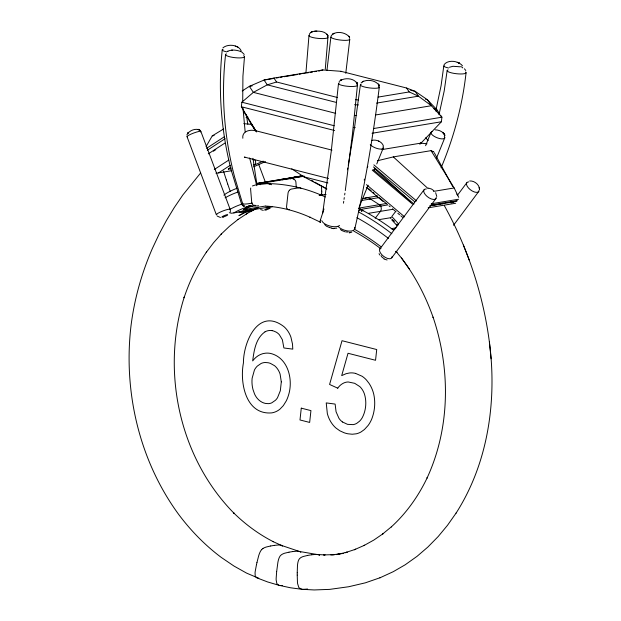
<?xml version="1.0" encoding="UTF-8"?>
<svg xmlns="http://www.w3.org/2000/svg" width="621" height="621" viewBox="0 0 621 621"><rect width="100%" height="100%" fill="white"/><g stroke="black" fill="none" stroke-linecap="round" stroke-linejoin="round"><path stroke-width="0.93" d="M297.226 572.841L297.226 575.03M297.226 572.787L297.459 565.863A20.291 11.97 -84.7 0 1 297.638 564.062L297.715 563.55A11.054 6.521 -84.7 0 1 298.049 561.865A6.451 3.811 -84.7 0 1 299.159 559.164A7.747 4.572 -84.7 0 1 300.222 558.069A11.931 7.041 -84.7 0 1 301.317 557.332L302.38 556.827A36.748 21.688 -84.7 0 1 303.483 556.432L307.628 555.422M479.505 189.452L479.28 187.418L479.505 189.452C479.715 184.918 474.39 180.548 469.678 180.967M305.912 73.053L308.979 35.576M325.28 69.125L327.935 37.407M222.233 49.843C217.979 89.812 221.107 130.488 231.02 169.432M338.499 83.455L331.234 151.446L322.656 213.438M357.44 85.341L352.355 134.873L345.292 190.562M225.578 54.563C220.975 95.455 224.173 137.14 234.591 176.931L242.656 203.789M244.495 56.682L242.927 76.197L242.718 101.021M276.671 571.514L276.166 578.19A20.268 11.535 -75.7 0 0 276.151 579.944L276.865 583.717L278.93 585.3L290.535 587.784L301.938 589.306L314.195 589.95L329.666 589.376L348.668 586.744L365.373 582.824L380.254 577.67M276.679 571.46L277.874 562.463A20.291 11.543 -75.7 0 1 278.239 560.693L278.371 560.189A11.054 6.288 -75.7 0 1 278.876 558.535A6.451 3.672 -75.7 0 1 280.25 555.88A7.747 4.409 -75.7 0 1 281.406 554.801A11.931 6.792 -75.7 0 1 282.563 554.079L283.665 553.575A36.748 20.912 -75.7 0 1 284.783 553.179L288.959 552.185M432.969 151.951L433.023 151.392M256.069 131.334L241.375 106.758L241.872 102.209L253.368 92.366L267.263 84.836L276.57 81.995L337.459 97.505M242.819 138.25C241.794 131.21 249.976 129.222 255.324 130.736M436.586 110.934L436.742 109.506L427.38 99.709L415.208 91.372L406.576 88.019L340.999 71.306L322.897 69.948L273.939 78.067L264.057 80.039L249.347 86.358L242.237 90.938M420.502 143.668L441.407 121.763L441.904 117.206L440.871 115.669M326.964 70.251L330.892 36.934M345.773 73.332L349.763 39.395M443.798 65.935L441.12 85.496L435.74 111.027M230.329 211.963L230.352 210.108M360.397 84.867L354.746 125.97L348.257 165.403M379.284 87.274C373.353 134.695 365.521 181.899 354.87 228.497M447.143 70.6L444.209 90.922L439 114.699M466.06 72.773C462.412 105.438 453.866 137.497 441.104 167.771M344.034 199.349L344.282 197.594M344.663 194.955L344.911 193.201M343.46 203.191L343.747 201.274M347.457 169.805L347.776 168.043M456.055 513.132L456.288 512.806C488.253 462.606 497.048 400.545 489.41 342.233L489.395 342.093C483.138 294.276 467.698 247.725 444.302 205.574M256.473 564.706L255.254 571.188A20.268 10.914 -67.1 0 0 255.06 572.834L255.223 576.094L256.512 577.709L267.612 581.947L278.542 585.176M256.489 564.644L256.947 562.579M256.954 562.525L258.623 555.974A20.291 10.922 -67.1 0 1 259.174 554.266L259.353 553.777A11.054 5.954 -67.1 0 1 260.028 552.178A6.451 3.478 -67.1 0 1 261.658 549.608M186.805 134.998C188.823 130.55 196.236 127.484 200.404 130.565L198.13 129.339L200.404 130.565M320.382 220.098L323.968 208.99M320.413 219.997L320.312 220.323A2.22 0.45 -67.1 0 0 320.203 220.649L320.087 222.396M250.775 188.016L250.612 188.714A2.181 1.972 -89.3 0 0 250.597 189.094L251.769 202.881A2.22 1.979 -86.3 0 0 251.831 203.207C252.747 206.025 256.147 206.265 258.608 205.745M359.132 207.267L368.121 185.19M374.238 170.146L374.96 168.376M376.761 163.96L383.242 148.031M425.587 145.718L430.99 132.452M436.493 158.176L444.776 137.831M309.274 34.287C310.578 31.516 314.148 31.112 316.85 31.097M331.195 35.715C335.394 30.359 345.625 32.098 349.499 37.113M444.093 64.623C448.253 59.267 458.539 60.92 462.443 65.756M206.048 146.587L212.266 135.859L223.568 128.982M456.288 512.806L447.5 525.304L438.17 536.56L427.815 547.093L417.071 556.323L405.195 564.776L393.256 571.685L379.889 577.833M379.943 248.889L423.941 189.925M391.773 257.777L435.996 198.51M451.684 202.997L452.841 201.445M457.467 195.242L466.736 182.83M453.516 225.283L478.783 191.415M246.615 207.577L243.595 209.657L265.431 206.04M367.267 167.127L367.834 166.389M358.907 211.039L360.071 209.518L387.613 204.953M370.023 199.605L370.473 199.015L379.804 204.984A9.323 7.436 80.6 0 1 381.061 206.032M375.185 218.266L380.456 211.35A4.231 3.377 80.6 0 0 379.369 204.689M395.631 211.489L391.773 216.558A202.741 130.216 -80.2 0 1 398.55 224.057M223.863 195.103L226.533 193.255A220.075 127.049 75.1 0 1 236.958 188.264M272.394 206.405L271.656 207.22M263.203 161.126L255.177 164.666C256.069 162.764 255.868 159.069 253.461 159.729M200.622 172.995L182.916 194.878L174.229 207.631L166.397 220.548L159.178 234.032L152.362 248.524C141.72 272.976 134.415 298.864 131.07 325.326L131.023 325.668C123.237 391.183 139.12 459.936 178.048 513.575L178.204 513.8C190.437 530.287 204.868 545.145 221.317 557.456L233.915 566.01L246.568 573.105L258.437 578.159A36.755 19.787 -67.1 0 0 258.786 578.174M222.916 47.871C227.76 43.602 238.363 44.619 241.134 50.658M230.686 167.507L228.349 169.106L230.795 167.507M339.167 81.467C344.018 77.066 355.266 77.92 357.463 84.549L357.137 83.105L357.409 84.083M258.678 207.453A21.758 12.909 67.8 0 1 257.521 208.074L257.28 208.19A39.899 23.668 67.8 0 1 255.937 208.672L253.873 209.712A21.758 12.816 65.1 0 1 252.576 210.441L252.297 210.566A39.899 23.489 65.1 0 1 251 211.031L248.974 211.551M361.096 82.911C365.948 78.595 375.852 80 379.152 85.504L378.468 84.13L379.152 85.504M255.177 164.666L253.321 164.976M419.804 144.227L421.03 143.148M318.852 71.198L320.125 70.654M270.182 206.374A198.658 187.449 -85.3 0 0 267.962 207.243L266.766 206.995M320.583 222.279L309.933 217.21L310.609 217.521C296.458 211.062 281.189 207.018 265.648 206.063M364.946 198.464L365.722 197.99A4.758 3.796 80.6 0 1 366.297 197.827L377.584 195.949M252.436 185.966L255.93 184.825M265.058 331.808C255.774 338.243 254.036 350.562 252.677 360.933C255.642 356.834 260.152 353.722 265.268 353.217A26.338 21.013 80.6 0 1 270.321 353.388C288.299 357.486 293.593 380.161 288.323 395.763A34.202 27.285 80.6 0 1 286.188 401.034L283.323 405.637L279.931 409.161A25.492 20.338 80.6 0 1 276.019 411.591A26.276 20.959 80.6 0 1 271.711 412.887C245.644 415.092 239.644 382.52 243.432 362.905C243.362 341.721 258.491 307.123 283.851 326.576A22.892 18.265 80.6 0 1 287.997 331.296A22.814 18.203 80.6 0 1 290.931 337.203L292.499 344.05L292.786 349.134L283.882 347.97L282.369 339.734L279.357 334.727A14.345 11.45 80.6 0 0 276.19 332.126L273.745 331.055A18.599 14.842 80.6 0 0 272.029 330.644M206.568 148.31L224.383 136.736M207.321 150.259L225.128 138.685M208.268 153.884L224.872 143.102M213.399 151.198L215.782 149.653M214.276 169.502L228.8 160.071M215.999 173.298L218.569 172.879L230.189 165.333M297.855 177.288L301.495 176.022A220.509 207.173 -86.3 0 0 282.26 179.764M391.238 228.691L396.245 227.775M246.452 211.582L238.906 215.65L247.678 210.946L245.528 211.124A39.899 23.59 66.4 0 1 244.069 211.117L243.781 211.101M256.38 208.485A21.758 12.862 66.4 0 1 255.076 209.207L246.195 213.966L247.492 213.259L237.936 219.524L238.27 219.291L229.452 226.285L221.146 234.171L221.604 233.675L213.608 242.656L206.242 252.413L206.498 252.041C196.857 266.13 189.413 281.616 184.033 297.801L184.321 296.892C160.715 370.807 179.228 457.778 234.101 513.326L233.574 512.806C245.334 524.341 258.678 534.246 273.364 541.729L272.992 541.559L281.507 545.479A7.747 4.176 -67.1 0 1 282.345 546.224M227.876 51.209L227.472 51.411C231.532 49.276 236.531 49.967 240.669 51.496M449.441 67.262L452.957 66.276L460.153 66.812M255.076 209.215L254.835 209.324A39.899 23.582 66.4 0 1 253.492 209.805M253.547 166.847L265.47 161.592M351.804 232.169L349.165 232.766L350.244 232.619M249.852 206.102L251.404 205.877A198.658 112.541 75 0 0 233.838 212.902L231.462 213.251L229.304 212.685M253.492 209.805L251.466 210.325M371.482 140.455C375.953 139.12 382.187 141.503 383.499 146.23M450.209 202.741L456.614 201.041M320.816 70.483L322.897 69.948M336.823 228.163L332.499 228.489M377.444 160.761L393.318 156.903L431.075 150.647L433.838 151.912M254.726 208.998L253.904 209.192M348.016 232.029L345.734 231.944M253.803 209.215L250.224 209.805M251.358 210.34L247.779 210.938M248.874 211.567L245.295 212.165M270.616 545.991L266.401 546.985A36.748 19.787 -67.1 0 0 265.26 547.365L264.127 547.854A11.931 6.42 -67.1 0 0 262.916 548.553M439.823 204.13L439.823 204.13A37.182 3.152 -3 0 0 441.174 203.859L441.415 203.804A19.577 1.661 -3 0 0 442.408 203.556L442.804 203.416A8.873 0.753 -3 0 0 443.006 203.168M307.729 555.407L311.307 554.809M439.684 204.154L438.092 204.441M270.717 545.975L274.296 545.385M289.068 552.162L292.646 551.572M246.855 206.482L246.452 206.56L247.166 206.475M250.659 205.869L248.043 206.327M339.966 553.909L336.403 554.592L347.186 552.17L345.152 552.706L355.701 549.236L354.335 549.732L364.597 545.238L363.953 545.548L373.858 540.045L383.064 533.718L382.567 534.068L391.579 526.647L391.292 526.918C406.491 513.093 418.5 496.039 427.31 477.526L427.046 478.069C450.256 427.923 450.644 369.021 433.047 317.098L433.21 317.618C425.758 296.295 415.185 276.05 401.5 258.049L409.394 269.064M437.991 204.456L434.413 205.046M298.212 187.93L298.841 187.821A7.367 4.192 -75.7 0 1 300.828 188.256M274.513 78.308L264.057 80.039L267.263 84.836L336.473 102.465M276.415 77.99L278.317 77.672M280.218 77.361L282.12 77.043M284.022 76.725L297.335 74.52M299.237 74.202L301.138 73.891M303.04 73.573L304.942 73.262M306.844 72.944L308.746 72.626M310.647 72.315L312.549 71.997M314.451 71.679L316.353 71.368M252.18 85.884L249.347 86.358L253.368 92.366L335.697 113.34M246.056 117.4L247.942 117.09M378.135 97.093L409.208 91.939L418.414 96.17L431.401 105.717L441.904 117.206L373.485 128.555M376.574 103.109L418.414 96.17L415.208 91.372L410.528 90.185M212.266 135.859L214.152 135.541M375.658 114.963L431.401 105.717L427.38 99.709L425.509 99.228M372.041 133.267L441.407 121.763M228.303 169.122L231.082 168.664M218.569 172.879L231.843 170.682M381.915 149.583L420.867 143.125L420.603 142.729M301.495 176.022L259.524 182.985A220.509 127.305 75.1 0 0 256.543 183.428M256.962 183.56A220.075 127.049 75.1 0 1 261.588 183.273L304.391 176.178M233.83 212.894L267.962 207.235M362.555 198.441L366.926 197.765M361.554 200.498L379.392 197.54M433.404 191.408L454.168 187.961L458.733 197.369M359.691 207.957L385.928 203.603M368.424 213.345L392.48 209.355M431.246 203.781L458.616 199.24M431.067 205.093L457.498 200.715M429.709 205.846L454.3 201.771L450.605 201.91M428.172 207.818L455.698 203.253M378.957 219.655L391.106 217.637M358.387 208.167A220.509 192.013 50.3 0 1 393.077 229.747L394.754 229.467M298.103 187.953L291.684 189.009A7.273 4.137 -75.7 0 0 289.339 190.267M248.097 206.281L250.83 205.861M254.936 205.248L254.362 205.279M434.304 205.062L432.449 205.349M249.153 206.211L247.212 206.56L248.594 206.506M248.974 206.141L249.665 206.032M432.301 205.372L432.301 205.372A37.182 3.152 -3 0 1 430.454 205.636L430.446 205.636M391.711 228.52L393.077 229.747M274.404 545.37L278.48 544.982A36.755 19.787 -67.1 0 1 279.528 545.005L280.529 545.137A11.931 6.427 -67.1 0 1 281.507 545.471M292.747 551.557L296.854 551.184A36.755 20.912 -75.7 0 1 297.933 551.207L317.719 554.607A11.931 7.041 -84.7 0 1 318.814 554.98A7.747 4.572 -84.7 0 1 319.605 555.539M311.416 554.794L315.553 554.429A36.755 21.688 -84.7 0 1 316.656 554.46L325.094 554.941L323.611 554.918L334.711 554.615L332.592 554.77M307.574 589.011L303.428 589.376A36.755 21.688 -84.7 0 1 302.334 589.345M280.886 179.453L289.953 178.561M278.837 180.369A4.231 3.377 80.6 0 1 280.506 179.5L280.04 179.57A9.323 7.444 80.1 0 0 278.619 179.927M255.464 205.799L252.429 206.149M330.9 554.98L343.56 553.404M256.217 183.692L263.552 182.939M250.116 209.82L247.973 209.991A39.899 23.668 67.8 0 1 246.514 209.983L246.188 209.96A21.766 12.909 67.8 0 1 244.767 209.758M245.186 212.172L243.036 212.351A39.899 23.489 65.1 0 1 241.577 212.351L241.243 212.328A21.766 12.816 65.1 0 1 239.605 212.079L238.837 211.854M256.628 184.748L266.223 183.754M254.331 205.504L255.565 205.38M231.385 50.216L232.425 50.099M266.735 183.7L269.413 183.746L271.501 184.724M319.093 195.196L322.594 194.847M319.505 195.149L326.072 194.544M263.832 182.916L267.069 182.985L269.685 184.119M290.209 178.545L290.814 178.506A8.756 6.986 80.6 0 1 293.764 179.05M290.123 178.545L290.325 179.065M282.322 585.487L281.266 585.533A36.755 20.912 -75.7 0 1 280.195 585.502L279.202 585.362M243.789 123.657L251.039 124.34M314.777 31.182C319.14 30.996 325.575 31.066 327.772 35.669L327.073 34.295L327.772 35.669M435.127 129.828C438.962 129.828 443.316 131.691 444.892 135.378L443.736 133.437L444.822 135.145M255.759 130.752L331.979 150.127M268.303 183.606C287.997 183.987 307.519 188.675 325.365 196.973M355.484 99.702L358.348 99.919M354.607 104.67L358.457 104.957M354.731 115.436L356.64 115.584M353.341 127.499L355.266 127.647M263.265 210.403L260.634 209.556M220.478 217.497L217.203 216.085M316.656 554.46L317.137 554.514M251.645 124.402L256.69 131.994M331.948 228.039L329.79 227.62M421.512 143.203L426.984 143.8M301.938 589.306L298.918 587.761L297.614 583.67A20.268 11.962 -84.7 0 1 297.436 581.931L297.226 575.085M428.35 188.062L431.486 189.025L433.831 190.663M387.116 259.966L384.011 259.112M433.947 108.799L436.742 109.506L439.839 114.132M241.872 102.209L334.199 125.729M241.375 106.758L334.634 130.519M244.627 157.144L328.556 178.522M291.73 168.819L303.879 176.822L327.888 182.939M344.95 231.765L342.202 230.678M355.639 373.423L362.035 376.225A25.081 20.012 80.6 0 1 366.561 380.145L368.921 383.18A30.049 23.971 80.6 0 1 371.009 386.72L371.606 387.97A27.293 21.774 80.6 0 1 373.826 394.576C375.526 402.625 374.766 411.195 371.8 418.865A32.292 25.764 80.6 0 1 368.074 425.509L364.426 429.515L361.088 431.921A26.579 21.199 80.6 0 1 356.213 433.815L352.247 434.234L348.001 433.807A40.443 32.269 80.6 0 1 344.158 432.767L339.819 430.788L336.015 428.086A25.748 20.54 80.6 0 1 331.327 422.653A26.858 21.432 80.6 0 1 330.061 420.518A25.577 20.408 80.6 0 1 327.329 413.547L326.227 402.913L335.13 404.077L336.07 411.785L339.004 418.399A15.835 12.63 80.6 0 0 342.474 421.985M299.578 551.533L281.119 545.3M359.008 208.338L362.982 210.845M329.503 227.534L326.398 226.176L324.667 224.554M235.235 46.101L237.843 47.033M397.114 252.188L396.889 252.095A8.748 3.315 -42.2 0 1 396.229 251.443M337.754 388.187L329.588 384.453L342.016 340.704L376.722 349.545L375.55 360.281L348.024 353.271L341.697 375.627L346.044 373.702L349.53 372.973A26.183 20.889 80.6 0 1 355.639 373.423M379.532 141.572L378.523 141.107L378.973 141.316M243.37 206.079L242.206 205.054L244.076 206.42M245.101 206.327L243.323 205.008M303.879 176.822L326.809 189.001M425.711 137.792L428.141 140.641M311.47 180.276L313.163 181.231M314.855 182.178L317.673 183.762M318.239 184.08L326.7 188.838M293.749 179.12L294.144 179.353A4.867 3.881 80.6 0 1 294.835 179.927L295.472 180.765A2.748 2.189 80.6 0 1 295.906 182.17L296.256 187.185M341.822 230.469L340.393 229.483M370.473 199.023L369.837 198.642A8.756 6.986 80.6 0 0 366.926 197.688M241.856 52.048L244.224 54.446M342.474 421.985L347.55 424.353L353.225 424.632A17.295 13.794 80.6 0 0 356.834 423.281L359.466 421.271A19.794 15.789 80.6 0 0 362.214 417.762C366.002 410.66 366.817 401.903 364.496 394.203A17.45 13.918 80.6 0 0 362.54 390.004A16.488 13.15 80.6 0 0 359.792 386.588L354.707 383.32L348.272 381.985A17.264 13.771 80.6 0 0 343.855 382.963A20.113 16.045 80.6 0 0 337.739 388.172M373.858 164.844L416.644 200.979M373.477 166.94L414.781 201.833M373.05 169.455L413.974 204.03M372.282 170.154L412.367 204.014M366.483 184.639L404.651 216.884M368.758 188.722L371.133 190.732M372.91 192.238L374.098 193.24M380.036 198.254L387.162 204.27M388.94 205.776L390.128 206.777M392.503 208.788L396.066 211.8M397.851 213.306L399.629 214.804M400.817 215.813L402.602 217.311M366.274 187.309L383.134 201.546M393.318 156.903L427.978 188.497M410.628 201.833L374.347 168.322M287.438 209.13L287.329 209.029A4.417 2.515 -75.7 0 1 286.817 208.229L286.762 208.074A2.996 1.7 -75.7 0 1 286.584 206.482L288.028 193.24A2.973 1.692 -75.7 0 1 288.462 191.71L288.649 191.346A4.417 2.515 -75.7 0 1 289.363 190.352M300.797 188.326L300.906 188.435A4.417 2.515 -75.7 0 1 301.006 188.551M464.446 68.799L465.789 70.522M392.247 219.516L392.596 219.873A8.383 5.348 -79.8 0 0 394.087 220.882M391.704 219.818L397.316 225.92M361.686 211.055L361.5 210.837A7.902 6.893 48.8 0 0 360.467 209.836A8.678 7.568 48.8 0 0 360.071 209.518M396.004 251.389L401.694 258.32M406.576 88.019L409.208 91.939M273.939 78.067L276.57 81.995M431.075 150.647L454.168 187.961M251.684 124.402L254.082 128.33M243.191 110.639L253.655 128.011M254.09 128.733L254.959 130.185M435.639 192.704L436.773 196.484M434.296 152.758L452.67 186.447M456.808 194.031L457.724 195.716M379.625 254.944L379.074 253.616M463.398 245.047L469.422 260.556M258.678 164.309L265.485 182.434M230.189 209.463L200.901 131.536M187.014 136.636L216.318 214.649M230.282 191.493L227.728 184.095M241.499 203.874L231.113 169.805M227.697 183.995L226.355 180.005M226.323 179.896L223.467 171.047M256.815 185.726L249.626 157.982M327.888 36.173L327.624 35.195L327.95 36.639M379.012 85.03L379.276 86.008M340.999 71.306L341.1 71.694M252.957 158.316L256.83 183.87M246.366 114.722L247.795 124.2M245.155 131.869L242.997 108.101M489.395 342.093L491.095 358.791M321.709 190.313L321.399 186.013M321.74 190.74L321.779 191.361M382.963 146.75A7.405 2.725 22.1 0 1 379.082 148.955A7.405 2.725 22.1 0 1 370.279 144.662M444.256 136.185A7.405 2.725 22.1 0 1 441.593 138.871A7.405 2.725 22.1 0 1 432.682 135.277A7.405 2.725 22.1 0 1 432.527 131.45M327.678 36.864A9.525 1.925 5.3 0 1 317.983 38.378A9.525 1.925 5.3 0 1 309.499 35.063M349.32 38.665A9.525 1.879 7.1 0 1 340.634 40.086A9.525 1.879 7.1 0 1 331.164 36.6M243.611 55.665A9.525 2.042 6.4 0 1 235.111 57.691A9.525 2.042 6.4 0 1 226.401 53.864M252.351 203.083A9.587 1.374 -11.3 0 1 242.819 203.238M226.859 51.9A9.525 1.754 6 0 1 223.102 49.261M240.661 51.225A9.525 1.754 6 0 1 241.165 51.908M242.64 204.115A9.579 0.994 -14.2 0 1 241.996 203.455M448.548 67.984A9.525 1.754 6 0 1 444.263 65.469M460.867 66.664A9.525 1.754 6 0 1 462.73 67.945M465.571 71.982A9.525 2.042 6.4 0 1 456.078 73.682A9.525 2.042 6.4 0 1 448.02 69.909M378.461 86.327A9.525 1.871 7.1 0 1 369.79 87.957A9.525 1.871 7.1 0 1 361.267 84.254M354.785 227.364A9.579 4.611 18.9 0 1 349.041 231.097A9.579 4.611 18.9 0 1 338.08 226.486M356.997 84.611A9.525 1.917 5.3 0 1 347.318 86.265A9.525 1.917 5.3 0 1 339.431 82.803M339.524 225.47A9.587 4.316 15.3 0 1 329.867 226.044A9.587 4.316 15.3 0 1 321.779 220.641M396.027 251.59A11.846 4.487 -42.2 0 1 396.012 251.288M479.063 190.29A7.405 3.547 36.7 0 1 470.151 189.584A7.405 3.547 36.7 0 1 468.669 181.868M436.268 197.385A7.405 3.547 36.7 0 1 427.101 196.461A7.405 3.547 36.7 0 1 426.34 188.963M384.096 258.483A3.136 1.537 38.6 0 1 380.983 255.534M392.037 256.737A7.405 3.579 37.5 0 1 383.561 256.271A7.405 3.579 37.5 0 1 381.038 248.237M187.348 136.861A7.405 1.071 -20.6 0 1 193.938 132.948A7.405 1.071 -20.6 0 1 200.583 132.001M216.908 214.928A7.405 1.133 -21.2 0 1 221.658 211.474A7.405 1.133 -21.2 0 1 230.15 209.37M359.233 212.297A220.075 191.633 50.3 0 1 391.828 233.729M391.036 217.839A5.271 0.404 -69.9 0 1 390.702 218.421M392.984 220.253A198.774 126.831 -79.8 0 1 394.226 221.534M396.672 224.181A198.774 126.831 -79.8 0 1 397.875 225.539M353.66 231.035A198.658 173.236 48.8 0 1 380.58 248.579M354.669 229.374A202.337 176.31 49.6 0 1 380.945 246.692M356.896 217.676A216.294 188.474 49.6 0 1 388.467 238.433M442.486 203.517A12.824 4.968 -43.2 0 1 442.369 203.936M298.957 551.363A11.931 6.792 -75.7 0 1 299.997 551.712A7.747 4.409 -75.7 0 1 300.828 552.372M261.674 549.647A7.747 4.168 -67.1 0 1 262.916 548.568M243.735 211.093A21.766 12.862 66.4 0 1 242.112 210.853M260.152 184.74A4.945 2.888 62.7 0 1 261.596 183.296M289.207 178.491A220.075 206.762 -86.3 0 1 302.939 175.735M243.595 209.657A198.774 112.603 75 0 1 252.871 206.04M229.444 209.634A202.337 115.778 75.1 0 1 241.297 204.325M225.105 197.82A216.294 123.765 75.1 0 1 237.967 192.052M289.394 209.619A7.367 4.192 -75.7 0 1 287.414 209.207M321.81 191.61A2.647 1.413 82.8 0 1 321.631 192.968M321.756 193.178A6.474 3.369 83.4 0 1 319.497 195.025M297.956 177.303A7.902 7.46 -85.3 0 1 299.167 176.643A8.678 8.189 -85.3 0 1 299.609 176.465L257.637 183.428A8.678 4.914 75 0 0 257.389 183.568A7.902 4.479 75 0 0 256.729 184.142M361.601 211.156A3.61 3.144 48.8 0 1 361.795 211.35M265.051 331.793A16.775 13.383 80.6 0 1 272.029 330.628M364.395 179.151A3.509 1.157 -87.9 0 1 364.216 180.036M245.054 157.198A15.735 14.531 -54.5 0 1 244.356 157.097M281.305 381.861L280.335 390.702L277.517 397.719A17.931 14.306 80.6 0 1 275.429 400.289L271.781 402.827A15.339 12.234 80.6 0 1 268.458 403.65L265.609 403.456A17.838 14.229 80.6 0 1 257.544 398.698A17.349 13.841 80.6 0 1 254.556 394.009L252.972 389.491A25.632 20.446 80.6 0 1 252.134 378.259L254.431 370.031A17.621 14.058 80.6 0 1 257.335 366.079L261.076 363.487A17.101 13.646 80.6 0 1 265.19 362.501L268.14 362.742A22.302 17.792 80.6 0 1 270.453 363.401L274.544 365.707A15.835 12.63 80.6 0 1 277.308 368.633L277.789 369.332A17.45 13.918 80.6 0 1 279.093 371.622A16.977 13.546 80.6 0 1 280.102 374.145L281.305 381.861M301.278 408.152L299.99 419.967L309.654 422.427L310.942 410.613L301.278 408.152M188.116 132.855L187.464 133.523L188.543 132.413L188.116 132.855M341.177 79.923L340.378 80.334L341.635 79.713L341.177 79.923M311.664 32.02L310.865 32.424L312.115 31.803L311.664 32.02M363.122 81.421L362.315 81.801L363.572 81.211L363.122 81.421M333.601 33.511L332.802 33.891L334.059 33.301L333.601 33.511M333.857 228.613L332.111 228.443L333.857 228.613M458.888 62.907L457.227 62.325L459.408 63.101L458.888 62.907M443.254 132.972L442.936 132.661L443.976 133.725L443.254 132.972M356.858 82.678L356.594 82.205L357.285 83.579L356.858 82.678M349.212 36.693L348.955 36.212L349.639 37.594L349.212 36.693M266.153 209.882A3.136 0.512 -22.1 0 0 270.461 207.693A3.136 0.512 -22.1 0 0 266.029 208.982A3.136 0.512 -22.1 0 0 266.153 209.882M223.358 216.977A3.136 0.512 -22.1 0 0 227.666 214.788A3.136 0.512 -22.1 0 0 223.234 216.077A3.136 0.512 -22.1 0 0 223.358 216.977"/></g></svg>
